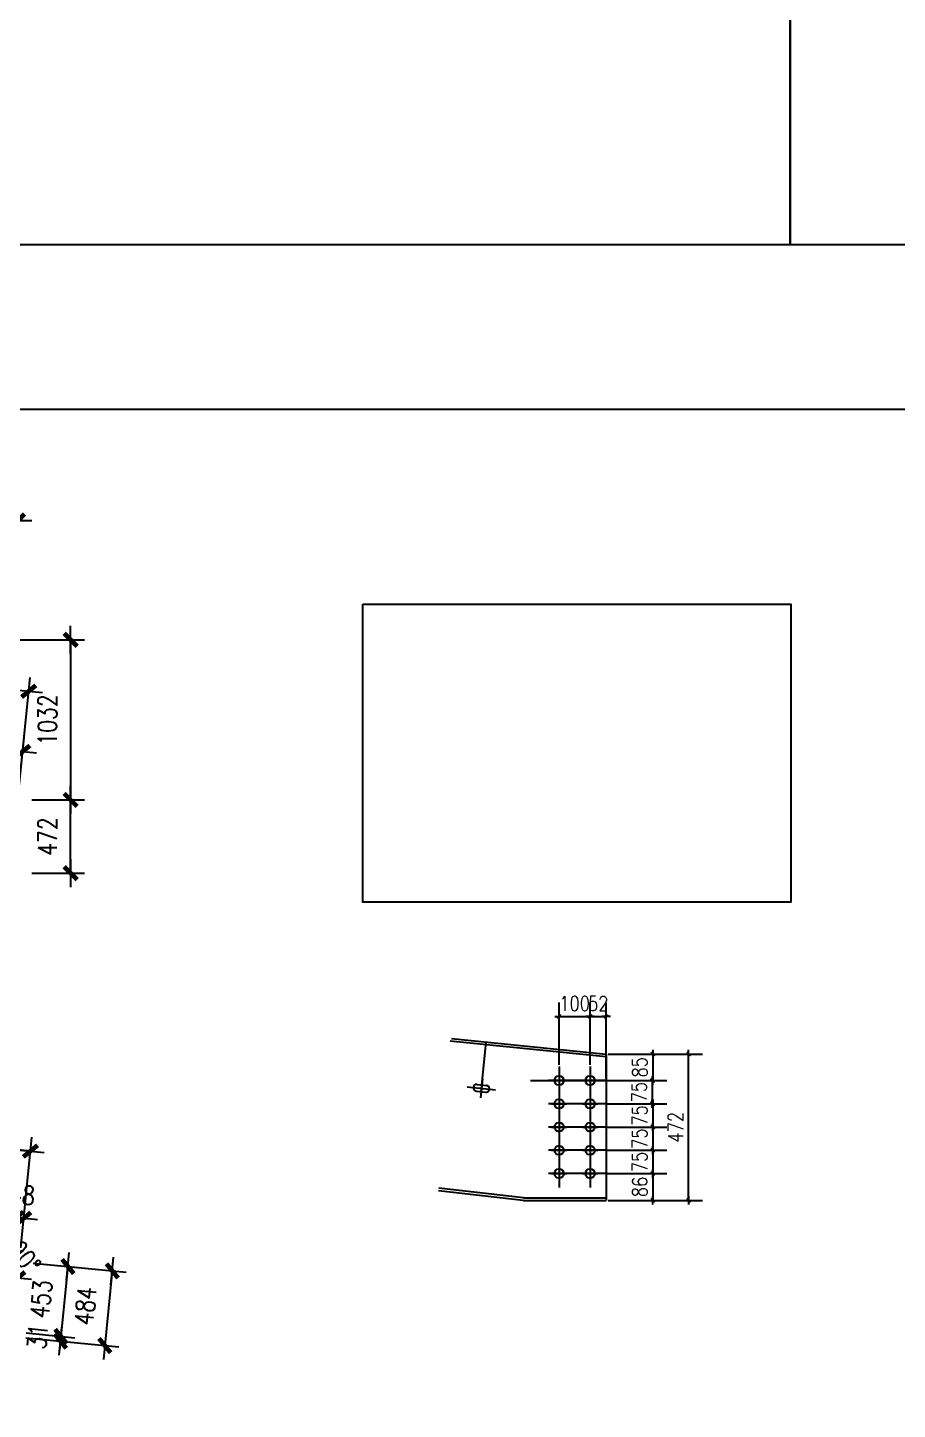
# Model space of a CAD drawing. Header units: millimetres. Extents: x 2287919 to 2522484, y -1845182 to -1736911.
# Drawn here: x 2444788 to 2450396, y -1806760 to -1797853 of the extents above; entities that cross this region are included whole.
import ezdxf

# ---------------------------------------------------------------- set-up
doc = ezdxf.new("R2010")
doc.units = ezdxf.units.MM
doc.header["$LTSCALE"] = 1000
doc.header["$PDMODE"] = 34
doc.styles.add('DIM_FONT', font='simplex.shx', dxfattribs={"width": 0.8, "bigfont": 'hztxt.shx'})
doc.dimstyles.new('WGH(1)', dxfattribs={"dimscale": 1.2, "dimtxt": 100, "dimasz": 0.5, "dimexe": 75, "dimexo": 75, "dimgap": 75, "dimtad": 1, "dimdec": 0, "dimzin": 0, "dimdsep": 46, "dimtxsty": 'DIM_FONT', "dimblk1": '_DIMX', "dimblk2": '_DIMX', "dimsah": 1, "dimcen": 0.09, "dimclrd": 3, "dimclre": 3, "dimclrt": 7, "dimadec": 0, "dimazin": 0, "dimtfac": 1, "dimtdec": 0, "dimtix": 1, "dimtmove": 2, "dimatfit": 3, "dimldrblk": '_DIMX', "dimfxl": 1, "dimtolj": 1, "dimtzin": 0, "dimarcsym": 0})

# ---------------------------------------------------------------- blocks, each defined once
blk = doc.blocks.new('_DIMX')
blk.add_line((-150, 0), (150, 0))
at = {"const_width": 50}
blk.add_lwpolyline([(-70, -70), (70, 70)], dxfattribs=at)
blk = doc.blocks.new('*D713')
at = {"color": 3, "lineweight": -2}
for p, q in [((2443726, -1802460.6), (2443739.4, -1802326.7)), ((2443731, -1802416.4), (2444755.6, -1802518.7)), ((2444733.9, -1802742.1), (2444765.2, -1802429.2))]:
    blk.add_line(p, q, dxfattribs=at)
at = {"layer": 'Defpoints', "color": 0}
for p in [(2443717.1, -1802550.1), (2444756.2, -1802518.7), (2444725, -1802831.7)]:
    blk.add_point(p, dxfattribs=at)
at = {"color": 3, "lineweight": -2, "xscale": 0.6, "yscale": 0.6, "zscale": 0.6}
for p, rotation in [((2443730.4, -1802416.3), 174.2962499472085), ((2444756.2, -1802518.7), 354.2962499472085)]:
    blk.add_blockref('_DIMX', p, dxfattribs=dict(at, rotation=rotation))
at = {"color": 7, "insert": (2444258.2, -1802318.3), "char_height": 120, "attachment_point": 5, "rotation": 354.29625, "style": 'DIM_FONT'}
blk.add_mtext('\\A1;1031', dxfattribs=at)
blk = doc.blocks.new('*D714')
at = {"color": 3, "lineweight": -2}
for p, q in [((2434485.5, -1801800), (2445155, -1801800)), ((2445065, -1801800.6), (2445065, -1802831.1)), ((2444815, -1802831.7), (2445155, -1802831.7))]:
    blk.add_line(p, q, dxfattribs=at)
at = {"layer": 'Defpoints', "color": 0}
for p in [(2434395.5, -1801800), (2444725, -1802831.7), (2445065, -1802831.7)]:
    blk.add_point(p, dxfattribs=at)
at = {"color": 3, "lineweight": -2, "xscale": 0.6, "yscale": 0.6, "zscale": 0.6}
for p, rotation in [((2445065, -1801800), 90), ((2445065, -1802831.7), 270)]:
    blk.add_blockref('_DIMX', p, dxfattribs=dict(at, rotation=rotation))
at = {"color": 7, "insert": (2444915, -1802315.9), "char_height": 120, "attachment_point": 5, "rotation": 90, "style": 'DIM_FONT'}
blk.add_mtext('\\A1;1032', dxfattribs=at)
blk = doc.blocks.new('*D715')
at = {"color": 3, "lineweight": -2}
for p, q in [((2434395.5, -1801710), (2434395.5, -1800940.8)), ((2444725, -1802360), (2444725, -1800940.8)), ((2444724.4, -1801030.8), (2434396.1, -1801030.8))]:
    blk.add_line(p, q, dxfattribs=at)
at = {"layer": 'Defpoints', "color": 0}
for p in [(2434395.5, -1801030.8), (2434395.5, -1801800), (2444725, -1802450)]:
    blk.add_point(p, dxfattribs=at)
at = {"color": 3, "lineweight": -2, "xscale": 0.6, "yscale": 0.6, "zscale": 0.6, "rotation": 180}
blk.add_blockref('_DIMX', (2434395.5, -1801030.8), dxfattribs=at)
at = {"color": 3, "lineweight": -2, "xscale": 0.6, "yscale": 0.6, "zscale": 0.6}
blk.add_blockref('_DIMX', (2444725, -1801030.8), dxfattribs=at)
at = {"color": 7, "insert": (2439560.2, -1800880.8), "char_height": 120, "attachment_point": 5, "style": 'DIM_FONT'}
blk.add_mtext('\\A1;10330', dxfattribs=at)
blk = doc.blocks.new('*D716')
at = {"color": 3, "lineweight": -2}
for p, q in [((2434404.4, -1801710.4), (2434474.3, -1801010.3)), ((2434465.9, -1801099.9), (2444794.2, -1802130.7)), ((2444733.9, -1802741.3), (2444803.8, -1802041.2))]:
    blk.add_line(p, q, dxfattribs=at)
at = {"layer": 'Defpoints', "color": 0}
for p in [(2434395.5, -1801800), (2444794.8, -1802130.7), (2444725, -1802830.8)]:
    blk.add_point(p, dxfattribs=at)
at = {"color": 3, "lineweight": -2, "xscale": 0.6, "yscale": 0.6, "zscale": 0.6}
for p, rotation in [((2434465.3, -1801099.9), 174.3009910536183), ((2444794.8, -1802130.7), 354.3009910536182)]:
    blk.add_blockref('_DIMX', p, dxfattribs=dict(at, rotation=rotation))
at = {"color": 7, "insert": (2439645, -1801466), "char_height": 120, "attachment_point": 5, "rotation": 354.30099, "style": 'DIM_FONT'}
blk.add_mtext('\\A1;10381', dxfattribs=at)
blk = doc.blocks.new('*D723')
at = {"color": 3, "lineweight": -2}
for p, q in [((2444815, -1802831.7), (2445155, -1802831.7)), ((2445065, -1803302.9), (2445065, -1802832.3)), ((2444815, -1803303.5), (2445155, -1803303.5))]:
    blk.add_line(p, q, dxfattribs=at)
at = {"layer": 'Defpoints', "color": 0}
for p in [(2444725, -1802831.7), (2445065, -1802831.7), (2444725, -1803303.5)]:
    blk.add_point(p, dxfattribs=at)
at = {"color": 3, "lineweight": -2, "xscale": 0.6, "yscale": 0.6, "zscale": 0.6}
for p, rotation in [((2445065, -1802831.7), 90), ((2445065, -1803303.5), 270)]:
    blk.add_blockref('_DIMX', p, dxfattribs=dict(at, rotation=rotation))
at = {"color": 7, "insert": (2444915, -1803067.6), "char_height": 120, "attachment_point": 5, "rotation": 90, "style": 'DIM_FONT'}
blk.add_mtext('\\A1;472', dxfattribs=at)
blk = doc.blocks.new('*D725')
at = {"color": 3, "lineweight": -2}
for p, q in [((2444824.1, -1805816.9), (2445423.1, -1805876.7)), ((2445333.5, -1805868.4), (2445285.5, -1806348.6)), ((2444776, -1806298.4), (2445375, -1806358.2))]:
    blk.add_line(p, q, dxfattribs=at)
at = {"layer": 'Defpoints', "color": 0}
for p in [(2444734.6, -1805807.9), (2444686.5, -1806289.4), (2445285.4, -1806349.2)]:
    blk.add_point(p, dxfattribs=at)
at = {"color": 3, "lineweight": -2, "xscale": 0.6, "yscale": 0.6, "zscale": 0.6}
for p, rotation in [((2445333.5, -1805867.8), 84.29624994717204), ((2445285.4, -1806349.2), 264.296249947172)]:
    blk.add_blockref('_DIMX', p, dxfattribs=dict(at, rotation=rotation))
at = {"color": 7, "insert": (2445160.2, -1806093.6), "char_height": 120, "attachment_point": 5, "rotation": 84.29625, "style": 'DIM_FONT'}
blk.add_mtext('\\A1;484', dxfattribs=at)
blk = doc.blocks.new('*D726')
at = {"color": 3, "lineweight": -2}
for p, q in [((2434383.9, -1804683.7), (2434411.8, -1804404.4)), ((2434403.5, -1804494), (2444713.8, -1805523.8)), ((2444695.4, -1805713.6), (2444723.3, -1805434.3))]:
    blk.add_line(p, q, dxfattribs=at)
at = {"layer": 'Defpoints', "color": 0}
for p in [(2434375, -1804773.2), (2444714.4, -1805523.9), (2444686.5, -1805803.1)]:
    blk.add_point(p, dxfattribs=at)
at = {"color": 3, "lineweight": -2, "xscale": 0.6, "yscale": 0.6, "zscale": 0.6}
for p, rotation in [((2434402.9, -1804494), 174.2962499471587), ((2444714.4, -1805523.9), 354.2962499471587)]:
    blk.add_blockref('_DIMX', p, dxfattribs=dict(at, rotation=rotation))
at = {"color": 7, "insert": (2439573.5, -1804859.7), "char_height": 120, "attachment_point": 5, "rotation": 354.29625, "style": 'DIM_FONT'}
blk.add_mtext('\\A1;上翼板 10363', dxfattribs=at)
blk = doc.blocks.new('*D727')
at = {"color": 3, "lineweight": -2}
for p, q in [((2444695.4, -1805713.6), (2444723.3, -1805434.3)), ((2444743.5, -1805718.4), (2444771.4, -1805439.1)), ((2444713.8, -1805523.8), (2444713.2, -1805523.8)), ((2444714.4, -1805523.9), (2444762.4, -1805528.7)), ((2444763, -1805528.8), (2444763.6, -1805528.8))]:
    blk.add_line(p, q, dxfattribs=at)
at = {"layer": 'Defpoints', "color": 0}
for p in [(2444762.4, -1805528.7), (2444686.5, -1805803.1), (2444734.6, -1805807.9)]:
    blk.add_point(p, dxfattribs=at)
at = {"color": 3, "lineweight": -2, "xscale": 0.6, "yscale": 0.6, "zscale": 0.6}
for p, rotation in [((2444714.4, -1805523.9), 354.2962499471708), ((2444762.4, -1805528.7), 174.2962499471708)]:
    blk.add_blockref('_DIMX', p, dxfattribs=dict(at, rotation=rotation))
at = {"color": 7, "insert": (2444753.3, -1805377), "char_height": 120, "attachment_point": 5, "rotation": 354.29625, "style": 'DIM_FONT'}
blk.add_mtext('\\A1;48', dxfattribs=at)
blk = doc.blocks.new('*D733')
at = {"color": 3, "lineweight": -2}
for p, q in [((2434383.9, -1804683.7), (2434455.1, -1803971.2)), ((2444805.1, -1805095.4), (2434446.7, -1804060.8)), ((2444743.5, -1805718.4), (2444814.7, -1805005.9))]:
    blk.add_line(p, q, dxfattribs=at)
at = {"layer": 'Defpoints', "color": 0}
for p in [(2434446.1, -1804060.8), (2434375, -1804773.2), (2444734.6, -1805807.9)]:
    blk.add_point(p, dxfattribs=at)
at = {"color": 3, "lineweight": -2, "xscale": 0.6, "yscale": 0.6, "zscale": 0.6}
for p, rotation in [((2434446.1, -1804060.8), 174.2962499471564), ((2444805.7, -1805095.5), 354.2962499471564)]:
    blk.add_blockref('_DIMX', p, dxfattribs=dict(at, rotation=rotation))
at = {"color": 7, "insert": (2439640.8, -1804428.9), "char_height": 120, "attachment_point": 5, "rotation": 354.29625, "style": 'DIM_FONT'}
blk.add_mtext('\\A1;腹板 10411', dxfattribs=at)
blk = doc.blocks.new('*D734')
at = {"color": 3, "lineweight": -2}
for p, q in [((2444824.1, -1805816.9), (2445136.9, -1805848.1)), ((2445047.3, -1805839.8), (2445002.4, -1806289.5)), ((2444779.1, -1806267.8), (2445091.9, -1806299))]:
    blk.add_line(p, q, dxfattribs=at)
at = {"layer": 'Defpoints', "color": 0}
for p in [(2444734.6, -1805807.9), (2444689.5, -1806258.9), (2445002.3, -1806290.1)]:
    blk.add_point(p, dxfattribs=at)
at = {"color": 3, "lineweight": -2, "xscale": 0.6, "yscale": 0.6, "zscale": 0.6}
for p, rotation in [((2445047.4, -1805839.2), 84.2962499472315), ((2445002.3, -1806290.1), 264.2962499472315)]:
    blk.add_blockref('_DIMX', p, dxfattribs=dict(at, rotation=rotation))
at = {"color": 7, "insert": (2444875.6, -1806049.7), "char_height": 120, "attachment_point": 5, "rotation": 84.29625, "style": 'DIM_FONT'}
blk.add_mtext('\\A1;453', dxfattribs=at)
blk = doc.blocks.new('*D735')
at = {"color": 3, "lineweight": -2}
for p, q in [((2444776, -1806298.4), (2445088.8, -1806329.6)), ((2444779.1, -1806267.8), (2445091.9, -1806299)), ((2445002.3, -1806290.1), (2444999.3, -1806320.7)), ((2445002.4, -1806289.5), (2445002.5, -1806288.9)), ((2444999.2, -1806321.3), (2444999.2, -1806321.9))]:
    blk.add_line(p, q, dxfattribs=at)
at = {"layer": 'Defpoints', "color": 0}
for p in [(2444686.5, -1806289.4), (2444689.5, -1806258.9), (2444999.3, -1806320.7)]:
    blk.add_point(p, dxfattribs=at)
at = {"color": 3, "lineweight": -2, "xscale": 0.6, "yscale": 0.6, "zscale": 0.6}
for p, rotation in [((2445002.3, -1806290.1), 264.2962499472837), ((2444999.3, -1806320.7), 84.29624994728374)]:
    blk.add_blockref('_DIMX', p, dxfattribs=dict(at, rotation=rotation))
at = {"color": 7, "insert": (2444851.6, -1806290.5), "char_height": 120, "attachment_point": 5, "rotation": 84.29625, "style": 'DIM_FONT'}
blk.add_mtext('\\A1;31', dxfattribs=at)
blk = doc.blocks.new('*D737')
at = {"color": 3, "lineweight": -2}
blk.add_arc((2444734.6, -1805807.9), 105.4, 174.62242, 263.97008, dxfattribs=at)
at = {"layer": 'Defpoints', "color": 0}
for p in [(2434375, -1804773.2), (2444638.5, -1805851.3), (2444734.6, -1805807.9), (2444734.6, -1805807.9), (2444686.5, -1806289.4)]:
    blk.add_point(p, dxfattribs=at)
at = {"color": 3, "lineweight": -2, "xscale": 0.6, "yscale": 0.6, "zscale": 0.6}
for p, rotation in [((2444629.7, -1805797.5), 84.45933675679153), ((2444724.1, -1805912.8), 354.1331631375667)]:
    blk.add_blockref('_DIMX', p, dxfattribs=dict(at, rotation=rotation))
at = {"color": 7, "insert": (2444769.1, -1805779.7), "char_height": 120, "attachment_point": 5, "rotation": 309.29625, "style": 'DIM_FONT'}
blk.add_mtext('\\A1;90°', dxfattribs=at)
blk = doc.blocks.new('*D1879')
at = {"color": 3, "lineweight": -2}
for p, q in [((2448215, -1804538.3), (2448215, -1804137.9)), ((2448415, -1804538.3), (2448415, -1804137.9)), ((2448214.8, -1804227.9), (2448214.6, -1804227.9)), ((2448215, -1804227.9), (2448415, -1804227.9)), ((2448415.1, -1804227.9), (2448415.3, -1804227.9))]:
    blk.add_line(p, q, dxfattribs=at)
at = {"layer": 'Defpoints', "color": 0}
for p in [(2448415, -1804227.9), (2448215, -1804550.3), (2448415, -1804550.3)]:
    blk.add_point(p, dxfattribs=at)
at = {"color": 3, "lineweight": -2, "xscale": 0.18, "yscale": 0.18, "zscale": 0.18}
blk.add_blockref('_DIMX', (2448215, -1804227.9), dxfattribs=at)
at = {"color": 3, "lineweight": -2, "xscale": 0.18, "yscale": 0.18, "zscale": 0.18, "rotation": 180}
blk.add_blockref('_DIMX', (2448415, -1804227.9), dxfattribs=at)
at = {"color": 7, "insert": (2448315, -1804143.9), "char_height": 96, "attachment_point": 5, "style": 'DIM_FONT'}
blk.add_mtext('\\A1;100', dxfattribs=at)
blk = doc.blocks.new('*D1880')
at = {"color": 3, "lineweight": -2}
for p, q in [((2448415, -1804538.3), (2448415, -1804137.9)), ((2448519, -1804628.3), (2448519, -1804137.9)), ((2448414.8, -1804227.9), (2448414.6, -1804227.9)), ((2448415, -1804227.9), (2448519, -1804227.9)), ((2448519.1, -1804227.9), (2448519.3, -1804227.9))]:
    blk.add_line(p, q, dxfattribs=at)
at = {"layer": 'Defpoints', "color": 0}
for p in [(2448519, -1804227.9), (2448415, -1804550.3), (2448519, -1804640.3)]:
    blk.add_point(p, dxfattribs=at)
at = {"color": 3, "lineweight": -2, "xscale": 0.18, "yscale": 0.18, "zscale": 0.18}
blk.add_blockref('_DIMX', (2448415, -1804227.9), dxfattribs=at)
at = {"color": 3, "lineweight": -2, "xscale": 0.18, "yscale": 0.18, "zscale": 0.18, "rotation": 180}
blk.add_blockref('_DIMX', (2448519, -1804227.9), dxfattribs=at)
at = {"color": 7, "insert": (2448467, -1804143.9), "char_height": 96, "attachment_point": 5, "style": 'DIM_FONT'}
blk.add_mtext('\\A1;52', dxfattribs=at)
blk = doc.blocks.new('*D1881')
at = {"color": 3, "lineweight": -2}
for p, q in [((2448531, -1804469.7), (2448909, -1804469.7)), ((2448819, -1804469.5), (2448819, -1804469.3)), ((2448819, -1804469.7), (2448819, -1804640.3)), ((2448531, -1804640.3), (2448909, -1804640.3)), ((2448819, -1804640.5), (2448819, -1804640.7))]:
    blk.add_line(p, q, dxfattribs=at)
at = {"layer": 'Defpoints', "color": 0}
for p in [(2448519, -1804469.7), (2448519, -1804640.3), (2448819, -1804640.3)]:
    blk.add_point(p, dxfattribs=at)
at = {"color": 3, "lineweight": -2, "xscale": 0.18, "yscale": 0.18, "zscale": 0.18}
for p, rotation in [((2448819, -1804469.7), 270), ((2448819, -1804640.3), 90)]:
    blk.add_blockref('_DIMX', p, dxfattribs=dict(at, rotation=rotation))
at = {"color": 7, "insert": (2448735, -1804555), "char_height": 96, "attachment_point": 5, "rotation": 90, "style": 'DIM_FONT'}
blk.add_mtext('\\A1;85', dxfattribs=at)
blk = doc.blocks.new('*D1882')
at = {"color": 3, "lineweight": -2}
for p, q in [((2448030, -1804640.3), (2448905, -1804640.3)), ((2448815, -1804640.2), (2448815, -1804640)), ((2448815, -1804640.3), (2448815, -1804790.3)), ((2448527, -1804790.3), (2448905, -1804790.3)), ((2448815, -1804790.5), (2448815, -1804790.7))]:
    blk.add_line(p, q, dxfattribs=at)
at = {"layer": 'Defpoints', "color": 0}
for p in [(2448018, -1804640.3), (2448515, -1804790.3), (2448815, -1804790.3)]:
    blk.add_point(p, dxfattribs=at)
at = {"color": 3, "lineweight": -2, "xscale": 0.18, "yscale": 0.18, "zscale": 0.18}
for p, rotation in [((2448815, -1804640.3), 270), ((2448815, -1804790.3), 90)]:
    blk.add_blockref('_DIMX', p, dxfattribs=dict(at, rotation=rotation))
at = {"color": 7, "insert": (2448731, -1804715.3), "char_height": 96, "attachment_point": 5, "rotation": 90, "style": 'DIM_FONT'}
blk.add_mtext('\\A1;75', dxfattribs=at)
blk = doc.blocks.new('*D1883')
at = {"color": 3, "lineweight": -2}
for p, q in [((2448527, -1804790.3), (2448909, -1804790.3)), ((2448819, -1804790.2), (2448819, -1804790)), ((2448819, -1804790.3), (2448819, -1804940.3)), ((2448512, -1804940.3), (2448909, -1804940.3)), ((2448819, -1804940.5), (2448819, -1804940.7))]:
    blk.add_line(p, q, dxfattribs=at)
at = {"layer": 'Defpoints', "color": 0}
for p in [(2448515, -1804790.3), (2448500, -1804940.3), (2448819, -1804940.3)]:
    blk.add_point(p, dxfattribs=at)
at = {"color": 3, "lineweight": -2, "xscale": 0.18, "yscale": 0.18, "zscale": 0.18}
for p, rotation in [((2448819, -1804790.3), 270), ((2448819, -1804940.3), 90)]:
    blk.add_blockref('_DIMX', p, dxfattribs=dict(at, rotation=rotation))
at = {"color": 7, "insert": (2448735, -1804865.3), "char_height": 96, "attachment_point": 5, "rotation": 90, "style": 'DIM_FONT'}
blk.add_mtext('\\A1;75', dxfattribs=at)
blk = doc.blocks.new('*D1884')
at = {"color": 3, "lineweight": -2}
for p, q in [((2448527, -1804940.3), (2448909, -1804940.3)), ((2448819, -1804940.2), (2448819, -1804940)), ((2448819, -1804940.3), (2448819, -1805090.3)), ((2448527, -1805090.3), (2448909, -1805090.3)), ((2448819, -1805090.5), (2448819, -1805090.7))]:
    blk.add_line(p, q, dxfattribs=at)
at = {"layer": 'Defpoints', "color": 0}
for p in [(2448515, -1804940.3), (2448515, -1805090.3), (2448819, -1805090.3)]:
    blk.add_point(p, dxfattribs=at)
at = {"color": 3, "lineweight": -2, "xscale": 0.18, "yscale": 0.18, "zscale": 0.18}
for p, rotation in [((2448819, -1804940.3), 270), ((2448819, -1805090.3), 90)]:
    blk.add_blockref('_DIMX', p, dxfattribs=dict(at, rotation=rotation))
at = {"color": 7, "insert": (2448735, -1805015.3), "char_height": 96, "attachment_point": 5, "rotation": 90, "style": 'DIM_FONT'}
blk.add_mtext('\\A1;75', dxfattribs=at)
blk = doc.blocks.new('*D1885')
at = {"color": 3, "lineweight": -2}
for p, q in [((2448527, -1805090.3), (2448909, -1805090.3)), ((2448819, -1805090.2), (2448819, -1805090)), ((2448819, -1805090.3), (2448819, -1805240.3)), ((2448527, -1805240.3), (2448909, -1805240.3)), ((2448819, -1805240.5), (2448819, -1805240.7))]:
    blk.add_line(p, q, dxfattribs=at)
at = {"layer": 'Defpoints', "color": 0}
for p in [(2448515, -1805090.3), (2448515, -1805240.3), (2448819, -1805240.3)]:
    blk.add_point(p, dxfattribs=at)
at = {"color": 3, "lineweight": -2, "xscale": 0.18, "yscale": 0.18, "zscale": 0.18}
for p, rotation in [((2448819, -1805090.3), 270), ((2448819, -1805240.3), 90)]:
    blk.add_blockref('_DIMX', p, dxfattribs=dict(at, rotation=rotation))
at = {"color": 7, "insert": (2448735, -1805165.3), "char_height": 96, "attachment_point": 5, "rotation": 90, "style": 'DIM_FONT'}
blk.add_mtext('\\A1;75', dxfattribs=at)
blk = doc.blocks.new('*D1886')
at = {"color": 3, "lineweight": -2}
for p, q in [((2448527, -1805240.3), (2448909, -1805240.3)), ((2448819, -1805240.2), (2448819, -1805240)), ((2448819, -1805240.3), (2448819, -1805413.3)), ((2448531, -1805413.3), (2448909, -1805413.3)), ((2448819, -1805413.5), (2448819, -1805413.7))]:
    blk.add_line(p, q, dxfattribs=at)
at = {"layer": 'Defpoints', "color": 0}
for p in [(2448515, -1805240.3), (2448519, -1805413.3), (2448819, -1805413.3)]:
    blk.add_point(p, dxfattribs=at)
at = {"color": 3, "lineweight": -2, "xscale": 0.18, "yscale": 0.18, "zscale": 0.18}
for p, rotation in [((2448819, -1805240.3), 270), ((2448819, -1805413.3), 90)]:
    blk.add_blockref('_DIMX', p, dxfattribs=dict(at, rotation=rotation))
at = {"color": 7, "insert": (2448735, -1805326.8), "char_height": 96, "attachment_point": 5, "rotation": 90, "style": 'DIM_FONT'}
blk.add_mtext('\\A1;86', dxfattribs=at)
blk = doc.blocks.new('*D1887')
at = {"color": 3, "lineweight": -2}
for p, q in [((2448531, -1804469.7), (2449140, -1804469.7)), ((2449050, -1805413.1), (2449050, -1804469.9)), ((2448531, -1805413.3), (2449140, -1805413.3))]:
    blk.add_line(p, q, dxfattribs=at)
at = {"layer": 'Defpoints', "color": 0}
for p in [(2448519, -1804469.7), (2449050, -1804469.7), (2448519, -1805413.3)]:
    blk.add_point(p, dxfattribs=at)
at = {"color": 3, "lineweight": -2, "xscale": 0.18, "yscale": 0.18, "zscale": 0.18}
for p, rotation in [((2449050, -1804469.7), 90), ((2449050, -1805413.3), 270)]:
    blk.add_blockref('_DIMX', p, dxfattribs=dict(at, rotation=rotation))
at = {"color": 7, "insert": (2448966, -1804941.5), "char_height": 96, "attachment_point": 5, "rotation": 90, "style": 'DIM_FONT'}
blk.add_mtext('\\A1;472', dxfattribs=at)

msp = doc.modelspace()

# ---------------------------------------------------------------- linework, layer by layer
for p, q in [((2447512.5, -1804385.2), (2448519, -1804485.8)), ((2447521, -1804370), (2448519, -1804469.7)), ((2448519, -1804469.7), (2448519, -1805413.3)), ((2448215, -1804590.3), (2448215, -1804690.3)), ((2448415, -1804590.3), (2448415, -1804690.3)), ((2447622.6, -1804681.6), (2447805.6, -1804699.9)), ((2447686.4, -1804665.9), (2447746.1, -1804671.9)), ((2447720.3, -1804629.1), (2447707.9, -1804752.5)), ((2448515, -1804640.3), (2448146.3, -1804640.3)), ((2448165, -1804640.3), (2448265, -1804640.3)), ((2448365, -1804640.3), (2448465, -1804640.3)), ((2447682.1, -1804709.7), (2447741.8, -1804715.6)), ((2448515, -1804790.3), (2448146.3, -1804790.3)), ((2448165, -1804790.3), (2448265, -1804790.3)), ((2448215, -1804740.3), (2448215, -1804840.3)), ((2448365, -1804790.3), (2448465, -1804790.3)), ((2448415, -1804740.3), (2448415, -1804840.3)), ((2448515, -1804940.3), (2448146.3, -1804940.3)), ((2448165, -1804940.3), (2448265, -1804940.3)), ((2448215, -1804890.3), (2448215, -1804990.3)), ((2448365, -1804940.3), (2448465, -1804940.3)), ((2448415, -1804890.3), (2448415, -1804990.3)), ((2448215, -1805040.3), (2448215, -1805140.3)), ((2448515, -1805090.3), (2448146.3, -1805090.3)), ((2448165, -1805090.3), (2448265, -1805090.3)), ((2448365, -1805090.3), (2448465, -1805090.3)), ((2448215, -1805190.3), (2448215, -1805290.3)), ((2448415, -1805190.3), (2448415, -1805290.3)), ((2448515, -1805240.3), (2448146.3, -1805240.3)), ((2448165, -1805240.3), (2448265, -1805240.3)), ((2448365, -1805240.3), (2448465, -1805240.3)), ((2447983.1, -1805413.1), (2447437.2, -1805350.6)), ((2447985, -1805397.2), (2447439, -1805334.7)), ((2447985, -1805397.2), (2448519, -1805397.2)), ((2447985, -1805413.3), (2448519, -1805413.3))]:
    msp.add_line(p, q)
at = {"color": 1}
msp.add_line((2447711.9, -1804712.7), (2447743.9, -1804392.3), dxfattribs=at)
at = {"color": 2}
for p, q in [((2448215, -1804550.3), (2448215, -1805330.3)), ((2448415, -1804550.3), (2448415, -1805330.3))]:
    msp.add_line(p, q, dxfattribs=at)
for points in [[(2394773.9, -1768081.5), (2449705.5, -1768081.5), (2449705.5, -1799252), (2394773.9, -1799252)], [(2449705.5, -1768081.5), (2504637, -1768081.5), (2504637, -1799252), (2449705.5, -1799252)], [(2433383.9, -1800312), (2451203.9, -1800312), (2451203.9, -1799252), (2433383.9, -1799252)], [(2433383.9, -1800312), (2451203.9, -1800312), (2451203.9, -1812912), (2433383.9, -1812912)], [(2446950, -1801570), (2449710, -1801570), (2449710, -1803490), (2446950, -1803490)]]:
    msp.add_lwpolyline(points, close=True)
for centre in [(2448215, -1804640.3), (2448415, -1804640.3), (2448215, -1804790.3), (2448415, -1804790.3), (2448215, -1804940.3), (2448415, -1804940.3), (2448215, -1805090.3), (2448415, -1805090.3), (2448215, -1805240.3), (2448415, -1805240.3)]:
    msp.add_circle(centre, 30)
for centre, start, end in [((2447684.2, -1804687.8), 84.29625, 264.29558), ((2447743.9, -1804693.8), 264.29584, 84.29625)]:
    msp.add_arc(centre, 22, start, end)

# ---------------------------------------------------------------- dimensions: what is measured, and where the dimension line sits
dim = msp.add_linear_dim(base=(2434395.4680512, -1801030.8407164), p1=(2444724.9680512, -1802450), p2=(2434395.4680512, -1801800), dimstyle='WGH(1)')
dim.commit()
dim.dimension.update_dxf_attribs({"geometry": '*D715', "text_midpoint": (2439560.2180512, -1800880.8407164)})
for p1, p2, distance, picture, middle in [((2434395.5, -1801800), (2444725, -1802830.8), 703.6, '*D716', (2439645, -1801466)), ((2444725, -1803303.5), (2444725, -1802831.7), -340, '*D723', (2444915, -1803067.6)), ((2444734.6, -1805807.9), (2444689.5, -1806258.9), 314.4, '*D734', (2444875.6, -1806049.7)), ((2444734.6, -1805807.9), (2444686.5, -1806289.4), 601.9, '*D725', (2445160.2, -1806093.6))]:
    dim = msp.add_aligned_dim(p1=p1, p2=p2, distance=distance, dimstyle='WGH(1)')
    dim.commit()
    dim.dimension.update_dxf_attribs({"geometry": picture, "text_midpoint": middle})
for base, p1, p2, angle, picture, middle in [((2445065, -1802831.7), (2434395.5, -1801800), (2444725, -1802831.7), 90, '*D714', (2444915, -1802315.9)), ((2444756.2, -1802518.7), (2443717.1, -1802550.1), (2444725, -1802831.7), 174.29625, '*D713', (2444258.2, -1802318.3)), ((2444762.4, -1805528.7), (2444686.5, -1805803.1), (2444734.6, -1805807.9), 174.29625, '*D727', (2444753.3, -1805377)), ((2444999.3, -1806320.7), (2444689.5, -1806258.9), (2444686.5, -1806289.4), 84.29625, '*D735', (2444851.6, -1806290.5))]:
    dim = msp.add_linear_dim(base=base, p1=p1, p2=p2, angle=angle, dimstyle='WGH(1)')
    dim.commit()
    dim.dimension.update_dxf_attribs({"geometry": picture, "text_midpoint": middle})
for p1, p2, distance, text, picture, middle in [((2444734.6, -1805807.9), (2434375, -1804773.2), -716, '腹板 10411', '*D733', (2439640.8, -1804428.9)), ((2434375, -1804773.2), (2444686.5, -1805803.1), 280.6, '上翼板 10363', '*D726', (2439573.5, -1804859.7))]:
    dim = msp.add_aligned_dim(p1=p1, p2=p2, distance=distance, text=text, dimstyle='WGH(1)')
    dim.commit()
    dim.dimension.update_dxf_attribs({"geometry": picture, "text_midpoint": middle})
at = {"color": 1}
for base, p1, p2, picture, middle in [((2448415, -1804227.9), (2448215, -1804550.3), (2448415, -1804550.3), '*D1879', (2448315, -1804143.9)), ((2448519, -1804227.9), (2448415, -1804550.3), (2448519, -1804640.3), '*D1880', (2448467, -1804143.9))]:
    dim = msp.add_linear_dim(base=base, p1=p1, p2=p2, dimstyle='WGH(1)', override={"dimtxt": 80, "dimasz": 0.15, "dimexo": 10, "dimgap": 30, "dimlfac": 0.5}, dxfattribs=at)
    dim.commit()
    dim.dimension.update_dxf_attribs({"geometry": picture, "text_midpoint": middle})
for base, p1, p2, picture, middle in [((2448819, -1804640.3), (2448519, -1804469.7), (2448519, -1804640.3), '*D1881', (2448735, -1804555)), ((2448815, -1804790.3), (2448018, -1804640.3), (2448515, -1804790.3), '*D1882', (2448731, -1804715.3)), ((2448819, -1804940.3), (2448515, -1804790.3), (2448500, -1804940.3), '*D1883', (2448735, -1804865.3)), ((2448819, -1805090.3), (2448515, -1804940.3), (2448515, -1805090.3), '*D1884', (2448735, -1805015.3)), ((2448819, -1805240.3), (2448515, -1805090.3), (2448515, -1805240.3), '*D1885', (2448735, -1805165.3)), ((2448818.962, -1805413.3061), (2448514.962, -1805240.331), (2448518.962, -1805413.3061), '*D1886', (2448734.962, -1805326.8186))]:
    dim = msp.add_linear_dim(base=base, p1=p1, p2=p2, angle=90, dimstyle='WGH(1)', override={"dimtxt": 80, "dimasz": 0.15, "dimexo": 10, "dimgap": 30, "dimlfac": 0.5}, dxfattribs=at)
    dim.commit()
    dim.dimension.update_dxf_attribs({"geometry": picture, "text_midpoint": middle})
dim = msp.add_aligned_dim(p1=(2448519, -1805413.3), p2=(2448519, -1804469.7), distance=-531, dimstyle='WGH(1)', override={"dimtxt": 80, "dimasz": 0.15, "dimexo": 10, "dimgap": 30, "dimlfac": 0.5}, dxfattribs=at)
dim.commit()
dim.dimension.update_dxf_attribs({"geometry": '*D1887', "text_midpoint": (2448966, -1804941.5)})
dim = msp.add_angular_dim_2l(base=(2444638.5, -1805851.3), line1=((2444686.5, -1806289.4), (2444734.6, -1805807.9)), line2=((2434375, -1804773.2), (2444734.6, -1805807.9)), dimstyle='WGH(1)')
dim.commit()
dim.dimension.update_dxf_attribs({"geometry": '*D737', "text_midpoint": (2444769.1, -1805779.7)})

doc.saveas('drawing.dxf')
